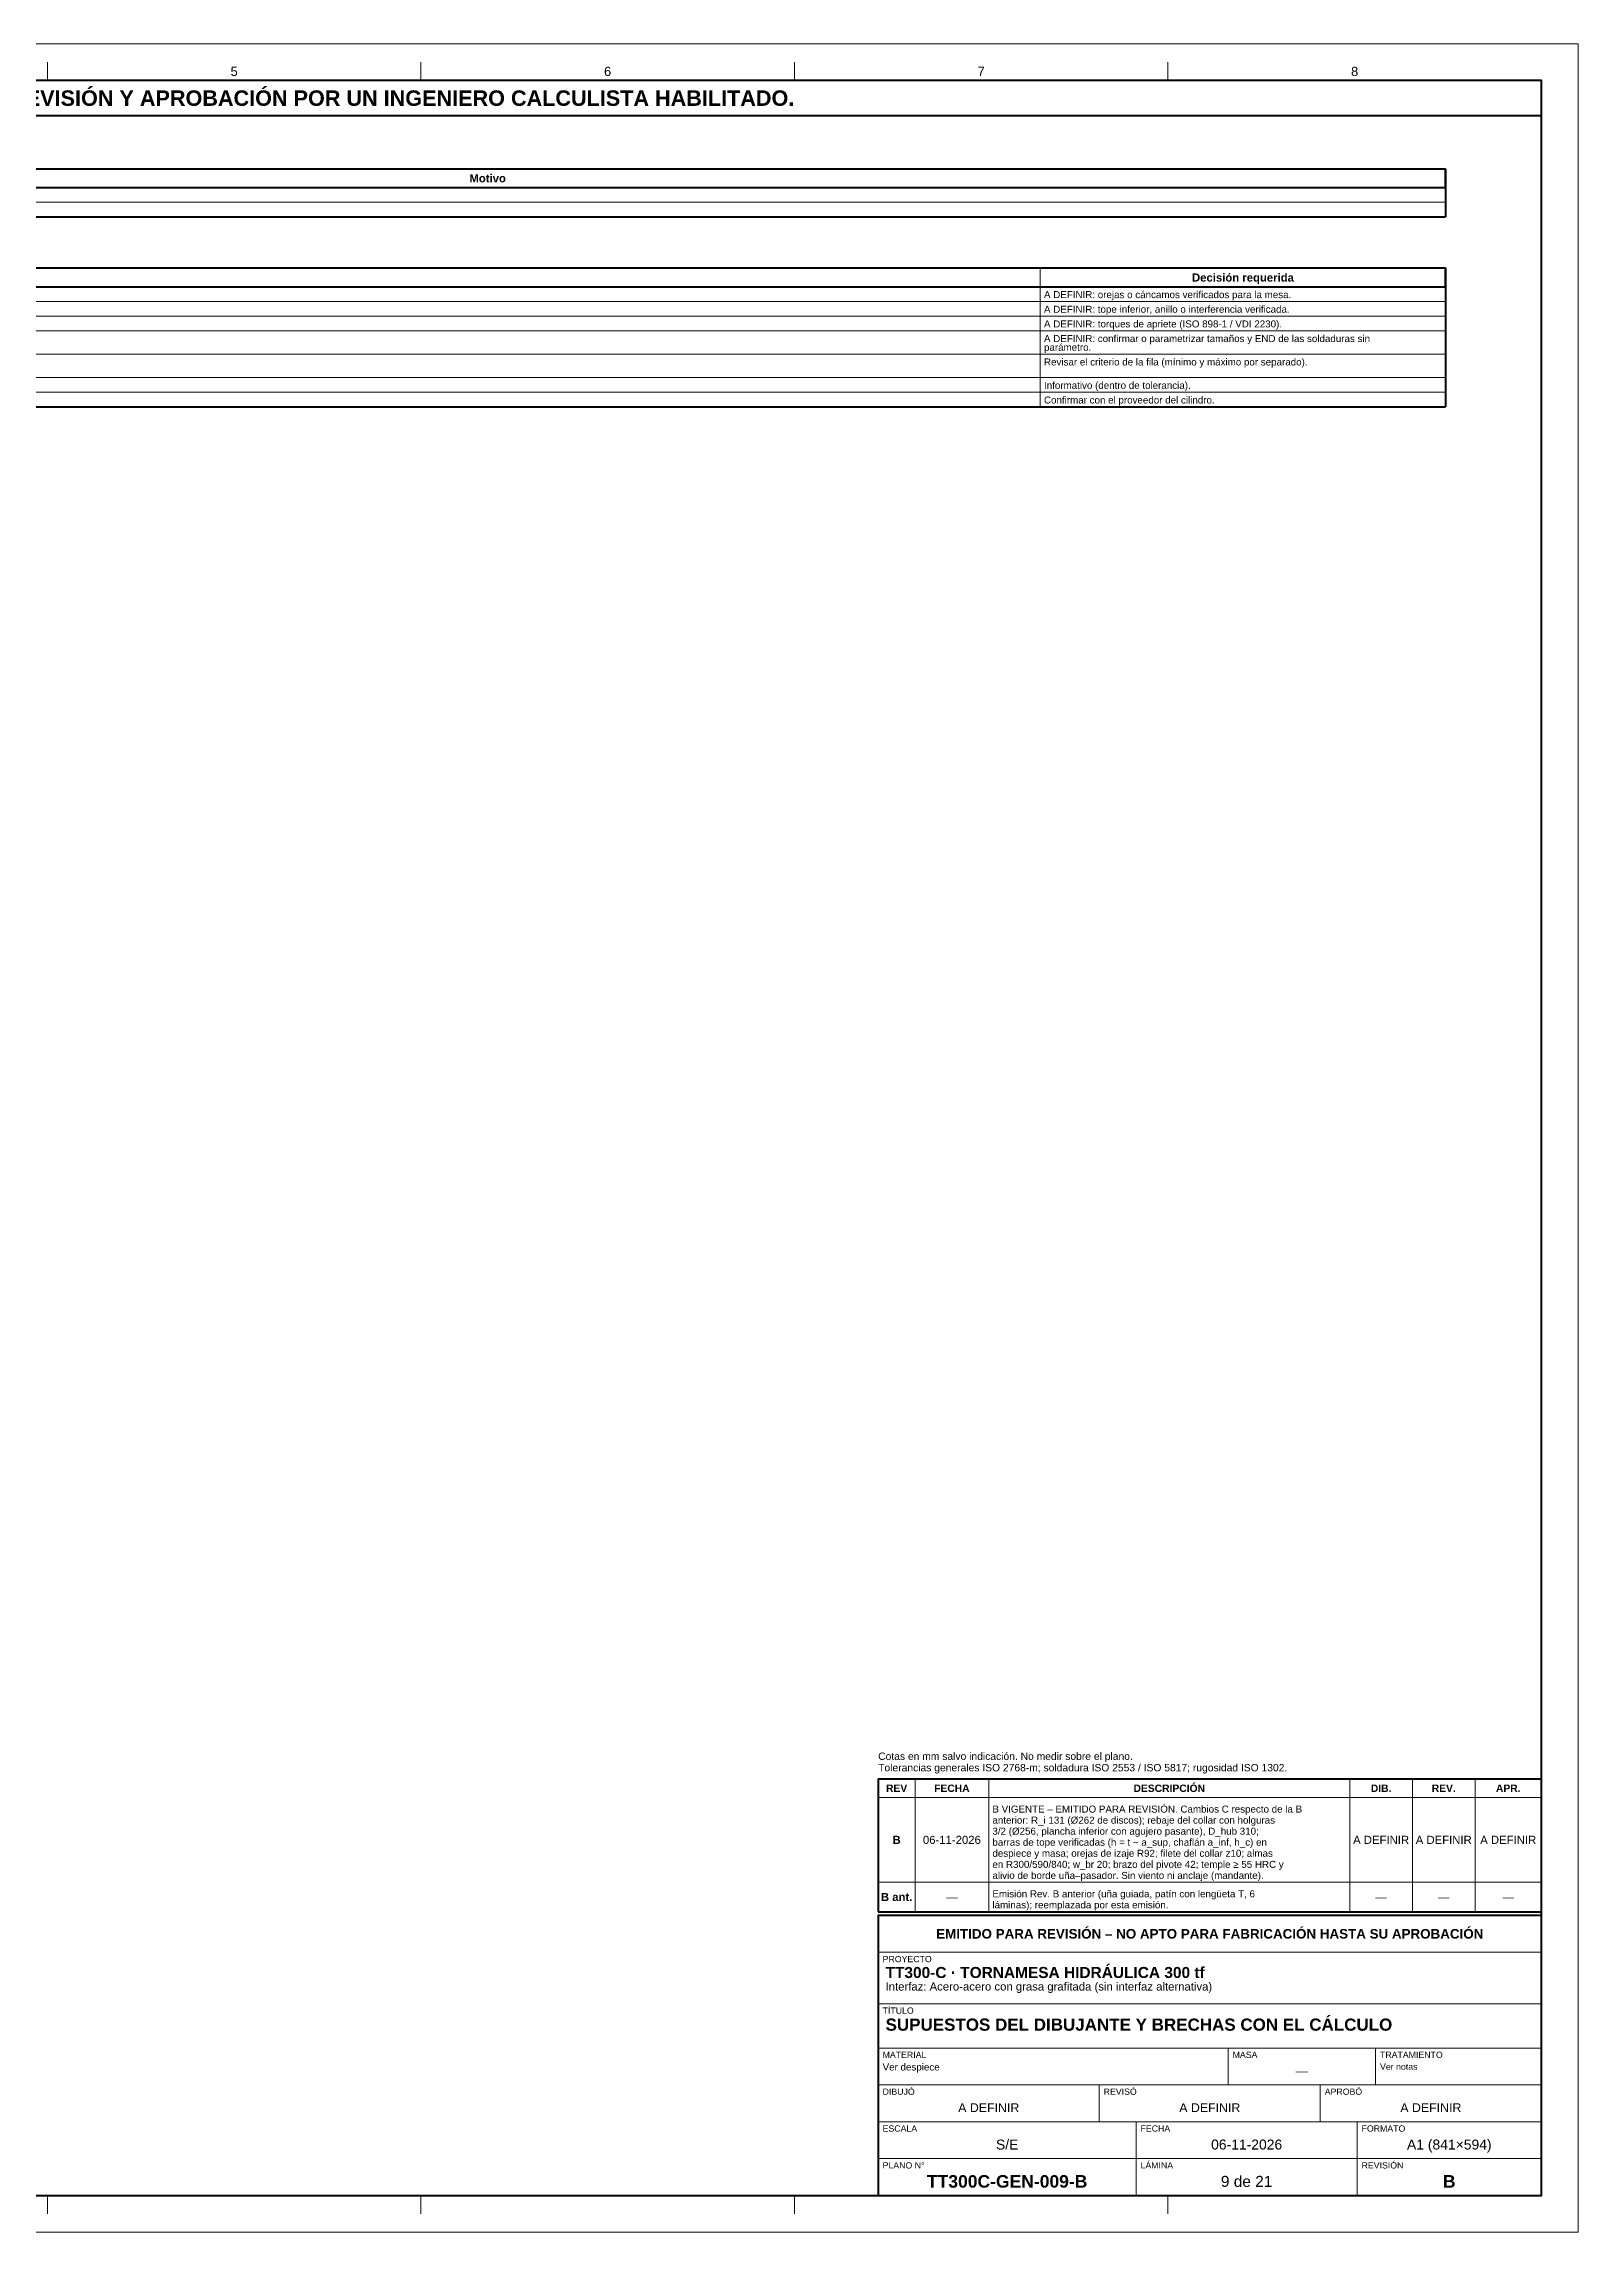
# Model space of a CAD drawing. Header units: millimetres. Extents: x 0 to 841, y 0 to 594.
# Drawn here: x 425 to 841, y 0 to 594 of the extents above; entities that cross this region are included whole.
import ezdxf
from ezdxf.enums import TextEntityAlignment as Align

# ---------------------------------------------------------------- set-up
doc = ezdxf.new("R2010")
doc.units = ezdxf.units.MM
for name, color, linetype, lineweight in [('FINA', 7, 'CONTINUOUS', 18), ('MARCO', 7, 'CONTINUOUS', 70), ('TXT', 7, 'CONTINUOUS', 25), ('VIS', 7, 'CONTINUOUS', 50)]:
    doc.layers.add(name, color=color, linetype=linetype, lineweight=lineweight)
doc.styles.add('STD', font='LiberationSans-Regular.ttf')
doc.styles.add('STDB', font='LiberationSans-Bold.ttf')

msp = doc.modelspace()

# ---------------------------------------------------------------- linework, layer by layer
at = {"layer": 'FINA'}
for p, q in [((425.5, 584), (425.5, 589)), ((526.875, 584), (526.875, 589)), ((628.25, 584), (628.25, 589)), ((729.625, 584), (729.625, 589)), ((30, 555), (805, 555)), ((30, 551.025), (805, 551.025)), ((695, 533.05), (695, 495.475)), ((30, 528.05), (805, 528.05)), ((30, 524.075), (805, 524.075)), ((30, 520.1), (805, 520.1)), ((30, 516.125), (805, 516.125)), ((30, 509.775), (805, 509.775)), ((30, 503.425), (805, 503.425)), ((30, 499.45), (805, 499.45)), ((661, 87), (661, 123)), ((681, 87), (681, 123)), ((779, 87), (779, 123)), ((796, 87), (796, 123)), ((813, 87), (813, 123)), ((651, 118), (831, 118)), ((651, 95), (831, 95)), ((651, 87), (831, 87)), ((651, 86), (831, 86)), ((651, 76), (831, 76)), ((651, 62), (831, 62)), ((651, 50), (831, 50)), ((746, 40), (746, 50)), ((786, 40), (786, 50)), ((651, 40), (831, 40)), ((711, 30), (711, 40)), ((771, 30), (771, 40)), ((651, 30), (831, 30)), ((721, 20), (721, 30)), ((781, 20), (781, 30)), ((651, 20), (831, 20)), ((721, 10), (721, 20)), ((781, 10), (781, 20)), ((425.5, 10), (425.5, 5)), ((526.875, 10), (526.875, 5)), ((628.25, 10), (628.25, 5)), ((729.625, 10), (729.625, 5))]:
    msp.add_line(p, q, dxfattribs=at)
msp.add_lwpolyline([(0, 0), (841, 0), (841, 594), (0, 594)], close=True, dxfattribs=at)
at = {"layer": 'MARCO'}
for points in [[(20, 10), (831, 10), (831, 584), (20, 584)], [(20, 574.5), (831, 574.5), (831, 584), (20, 584)], [(651, 87), (831, 87), (831, 123), (651, 123)], [(651, 10), (831, 10), (831, 86), (651, 86)]]:
    msp.add_lwpolyline(points, close=True, dxfattribs=at)
at = {"layer": 'VIS'}
for p, q in [((805, 560), (805, 547.05)), ((30, 547.05), (805, 547.05)), ((805, 533.05), (805, 495.475)), ((30, 495.475), (805, 495.475))]:
    msp.add_line(p, q, dxfattribs=at)
for points in [[(30, 555), (805, 555), (805, 560), (30, 560)], [(30, 528.05), (805, 528.05), (805, 533.05), (30, 533.05)]]:
    msp.add_lwpolyline(points, close=True, dxfattribs=at)

# ---------------------------------------------------------------- texts
at = {"layer": 'TXT'}
for s, height, style, p in [('ESTOS PLANOS NO SON VÁLIDOS PARA FABRICACIÓN HASTA SU REVISIÓN Y APROBACIÓN POR UN INGENIERO CALCULISTA HABILITADO.', 4.2, 'STDB', (425.5, 579.25)), ('5', 2.5, 'STD', (476.1875, 586.5)), ('6', 2.5, 'STD', (577.5625, 586.5)), ('7', 2.5, 'STD', (678.9375, 586.5)), ('8', 2.5, 'STD', (780.3125, 586.5)), ('Motivo', 2.2, 'STDB', (545, 557.5)), ('Decisión requerida', 2.2, 'STDB', (750, 530.55)), ('REV', 2, 'STDB', (656, 120.5)), ('FECHA', 2, 'STDB', (671, 120.5)), ('DESCRIPCIÓN', 2, 'STDB', (730, 120.5)), ('DIB.', 2, 'STDB', (787.5, 120.5)), ('REV.', 2, 'STDB', (804.5, 120.5)), ('APR.', 2, 'STDB', (822, 120.5)), ('B', 2.2, 'STDB', (656, 106.5)), ('06-11-2026', 2.2, 'STD', (671, 106.5)), ('A DEFINIR', 2.2, 'STD', (787.5, 106.5)), ('A DEFINIR', 2.2, 'STD', (804.5, 106.5)), ('A DEFINIR', 2.2, 'STD', (822, 106.5)), ('B ant.', 2.2, 'STDB', (656, 91)), ('—', 2.2, 'STD', (671, 91)), ('—', 2.2, 'STD', (787.5, 91)), ('—', 2.2, 'STD', (804.5, 91)), ('—', 2.2, 'STD', (822, 91)), ('EMITIDO PARA REVISIÓN – NO APTO PARA FABRICACIÓN HASTA SU APROBACIÓN', 2.6, 'STDB', (741, 81)), ('—', 2.4, 'STD', (766, 43.8)), ('A DEFINIR', 2.4, 'STD', (681, 33.8)), ('A DEFINIR', 2.4, 'STD', (741, 33.8)), ('A DEFINIR', 2.4, 'STD', (801, 33.8)), ('S/E', 2.7, 'STD', (686, 23.8)), ('06-11-2026', 2.7, 'STD', (751, 23.8)), ('A1 (841×594)', 2.7, 'STD', (806, 23.8)), ('TT300C-GEN-009-B', 3.4, 'STDB', (686, 13.8)), ('9 de 21', 3, 'STD', (751, 13.8)), ('B', 3.4, 'STDB', (806, 13.8))]:
    msp.add_text(s, height=height, dxfattribs=dict(at, style=style)).set_placement(p, align=Align.MIDDLE_CENTER)
at = {"layer": 'TXT', "style": 'STD'}
for s, p in [('A DEFINIR: orejas o cáncamos verificados para la mesa.', (696, 525.91)), ('A DEFINIR: tope inferior, anillo o interferencia verificada.', (696, 521.935)), ('A DEFINIR: torques de apriete (ISO 898-1 / VDI 2230).', (696, 517.96)), ('A DEFINIR: confirmar o parametrizar tamaños y END de las soldaduras sin', (696, 513.985)), ('parámetro.', (696, 511.61)), ('Revisar el criterio de la fila (mínimo y máximo por separado).', (696, 507.635)), ('Informativo (dentro de tolerancia).', (696, 501.285)), ('Confirmar con el proveedor del cilindro.', (696, 497.31))]:
    msp.add_text(s, height=1.9, dxfattribs=at).set_placement(p, align=Align.MIDDLE_LEFT)
for s, p in [('Tolerancias generales ISO 2768-m; soldadura ISO 2553 / ISO 5817; rugosidad ISO 1302.', (651, 124.5)), ('Cotas en mm salvo indicación. No medir sobre el plano.', (651, 127.6))]:
    msp.add_text(s, height=2, dxfattribs=at).set_placement(p, align=Align.BOTTOM_LEFT)
at = {"layer": 'TXT'}
for s, height, style, p in [('anterior: R_i 131 (Ø262 de discos); rebaje del collar con holguras', 1.9, 'STD', (682, 112.8)), ('B VIGENTE – EMITIDO PARA REVISIÓN. Cambios C respecto de la B', 1.9, 'STD', (682, 115.8)), ('3/2 (Ø256, plancha inferior con agujero pasante), D_hub 310;', 1.9, 'STD', (682, 109.8)), ('barras de tope verificadas (h = t − a_sup, chaflán a_inf, h_c) en', 1.9, 'STD', (682, 106.8)), ('despiece y masa; orejas de izaje R92; filete del collar z10; almas', 1.9, 'STD', (682, 103.8)), ('en R300/590/840; w_br 20; brazo del pivote 42; temple ≥ 55 HRC y', 1.9, 'STD', (682, 100.8)), ('alivio de borde uña–pasador. Sin viento ni anclaje (mandante).', 1.9, 'STD', (682, 97.8)), ('láminas); reemplazada por esta emisión.', 1.9, 'STD', (682, 89.8)), ('Emisión Rev. B anterior (uña guiada, patín con lengüeta T, 6', 1.9, 'STD', (682, 92.8)), ('PROYECTO', 1.7, 'STD', (652.2, 75)), ('TT300-C · TORNAMESA HIDRÁULICA 300 tf', 3, 'STDB', (653, 72)), ('Interfaz: Acero-acero con grasa grafitada (sin interfaz alternativa)', 2.2, 'STD', (653, 67.8)), ('TÍTULO', 1.7, 'STD', (652.2, 61)), ('SUPUESTOS DEL DIBUJANTE Y BRECHAS CON EL CÁLCULO', 3.3, 'STDB', (653, 58)), ('MATERIAL', 1.7, 'STD', (652.2, 49)), ('MASA', 1.7, 'STD', (747.2, 49)), ('TRATAMIENTO', 1.7, 'STD', (787.2, 49)), ('Ver despiece', 1.9, 'STD', (652.2, 45.8)), ('Ver notas', 1.7, 'STD', (787.2, 45.8)), ('DIBUJÓ', 1.7, 'STD', (652.2, 39)), ('REVISÓ', 1.7, 'STD', (712.2, 39)), ('APROBÓ', 1.7, 'STD', (772.2, 39)), ('ESCALA', 1.7, 'STD', (652.2, 29)), ('FECHA', 1.7, 'STD', (722.2, 29)), ('FORMATO', 1.7, 'STD', (782.2, 29)), ('PLANO N°', 1.7, 'STD', (652.2, 19)), ('LÁMINA', 1.7, 'STD', (722.2, 19)), ('REVISIÓN', 1.7, 'STD', (782.2, 19))]:
    msp.add_text(s, height=height, dxfattribs=dict(at, style=style)).set_placement(p, align=Align.TOP_LEFT)

doc.saveas('drawing.dxf')
